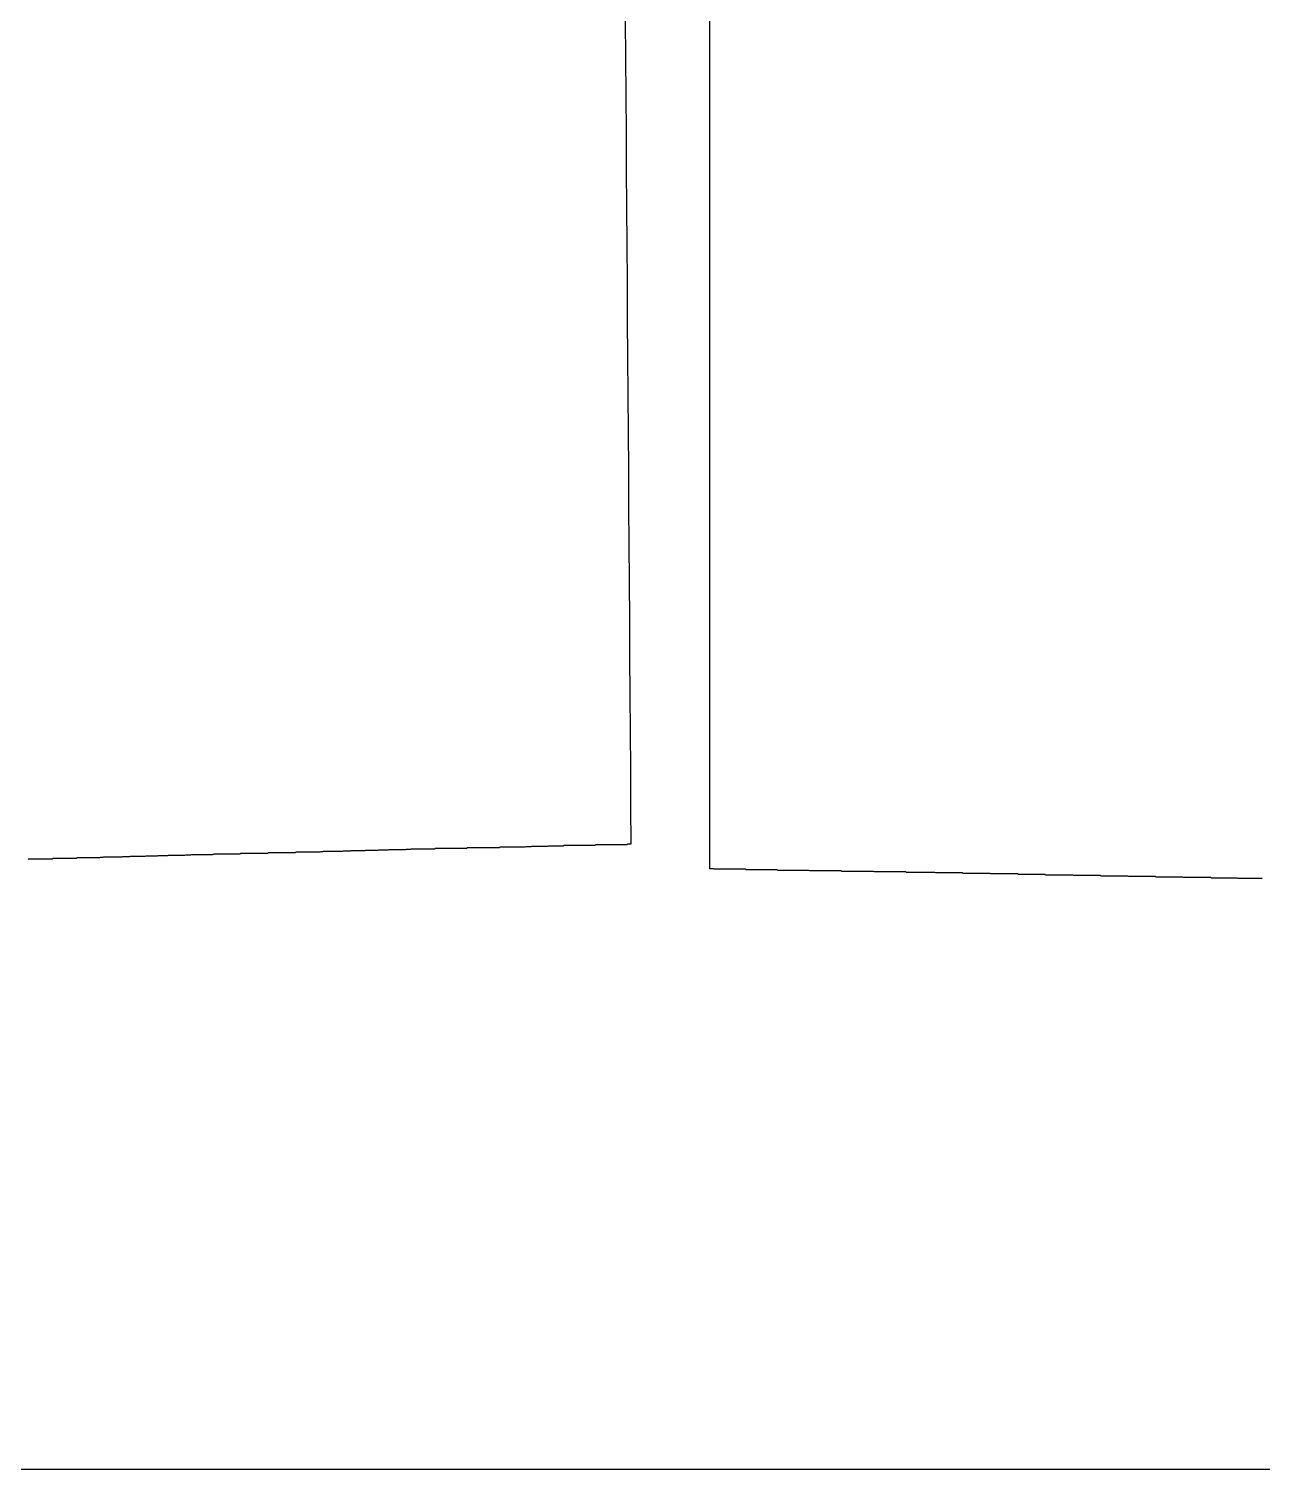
# Model space of a CAD drawing. Header units: millimetres. Extents: x 41 to 1041, y 1148 to 1248.
# Drawn here: x 188.38 to 212.14, y 1147.8 to 1175.54 of the extents above; entities that cross this region are included whole.
import ezdxf

# ---------------------------------------------------------------- set-up
doc = ezdxf.new("R2010")
doc.units = ezdxf.units.MM

msp = doc.modelspace()

# ---------------------------------------------------------------- linework, layer by layer
msp.add_line((41.281, 1147.802), (1041.281, 1147.802))
at = {"color": 3}
for points in [[(199.983, 1159.845, 0), (199.978, 1160.565, 0), (199.973, 1161.285, 0), (199.968, 1162.005, 0), (199.963, 1162.725, 0), (199.958, 1163.445, 0), (199.954, 1164.165, 0), (199.949, 1164.895, 0), (199.944, 1165.615, 0), (199.939, 1166.335, 0), (199.934, 1167.055, 0), (199.929, 1167.775, 0), (199.924, 1168.495, 0), (199.919, 1169.215, 0), (199.914, 1169.935, 0), (199.909, 1170.665, 0), (199.904, 1171.385, 0), (199.899, 1172.105, 0), (199.894, 1172.825, 0), (199.89, 1173.545, 0), (199.885, 1174.265, 0), (199.88, 1174.985, 0), (199.875, 1175.705, 0)], [(201.499, 1159.365, 0), (201.499, 1160.085, 0), (201.499, 1160.805, 0), (201.499, 1161.525, 0), (201.499, 1162.245, 0), (201.499, 1162.965, 0), (201.499, 1163.685, 0), (201.499, 1164.415, 0), (201.499, 1165.135, 0), (201.499, 1165.855, 0), (201.499, 1166.575, 0), (201.499, 1167.295, 0), (201.499, 1168.015, 0), (201.499, 1168.735, 0), (201.499, 1169.455, 0), (201.499, 1170.185, 0), (201.499, 1170.905, 0), (201.499, 1171.625, 0), (201.499, 1172.345, 0), (201.499, 1173.065, 0), (201.499, 1173.785, 0), (201.499, 1174.505, 0), (201.499, 1175.225, 0), (201.499, 1175.955, 0)], [(188.364, 1159.546, 0), (188.38, 1159.556, 0), (188.397, 1159.556, 0), (188.414, 1159.556, 0), (188.43, 1159.557, 0), (188.447, 1159.557, 0), (188.463, 1159.557, 0), (188.48, 1159.557, 0), (188.497, 1159.557, 0), (188.513, 1159.557, 0), (188.53, 1159.557, 0), (188.546, 1159.557, 0), (188.563, 1159.557, 0), (188.58, 1159.558, 0), (188.596, 1159.558, 0), (188.613, 1159.558, 0), (188.629, 1159.558, 0), (188.646, 1159.558, 0), (188.663, 1159.558, 0), (188.679, 1159.558, 0), (188.696, 1159.558, 0), (188.712, 1159.558, 0), (188.729, 1159.559, 0), (188.746, 1159.559, 0), (188.762, 1159.559, 0), (188.779, 1159.559, 0), (188.795, 1159.559, 0), (188.812, 1159.559, 0), (188.829, 1159.559, 0), (188.845, 1159.569, 0), (188.862, 1159.569, 0), (188.878, 1159.57, 0), (188.895, 1159.57, 0), (188.912, 1159.57, 0), (188.928, 1159.57, 0), (188.945, 1159.57, 0), (188.961, 1159.57, 0), (188.978, 1159.57, 0), (188.995, 1159.57, 0), (189.011, 1159.57, 0), (189.028, 1159.571, 0), (189.044, 1159.571, 0), (189.061, 1159.571, 0), (189.078, 1159.571, 0), (189.094, 1159.571, 0), (189.111, 1159.571, 0), (189.127, 1159.571, 0), (189.144, 1159.571, 0), (189.161, 1159.571, 0), (189.177, 1159.572, 0), (189.194, 1159.572, 0), (189.21, 1159.572, 0), (189.227, 1159.572, 0), (189.244, 1159.572, 0), (189.26, 1159.572, 0), (189.277, 1159.572, 0), (189.293, 1159.572, 0), (189.31, 1159.583, 0), (189.327, 1159.583, 0), (189.343, 1159.583, 0), (189.36, 1159.583, 0), (189.376, 1159.583, 0), (189.393, 1159.583, 0), (189.41, 1159.583, 0), (189.426, 1159.583, 0), (189.443, 1159.583, 0), (189.459, 1159.584, 0), (189.476, 1159.584, 0), (189.493, 1159.584, 0), (189.509, 1159.584, 0), (189.526, 1159.584, 0), (189.542, 1159.584, 0), (189.559, 1159.584, 0), (189.576, 1159.584, 0), (189.592, 1159.584, 0), (189.609, 1159.585, 0), (189.625, 1159.585, 0), (189.642, 1159.585, 0), (189.659, 1159.585, 0), (189.675, 1159.585, 0), (189.692, 1159.585, 0), (189.708, 1159.585, 0), (189.725, 1159.585, 0), (189.742, 1159.585, 0), (189.758, 1159.586, 0), (189.775, 1159.586, 0), (189.791, 1159.586, 0), (189.808, 1159.586, 0), (189.825, 1159.596, 0), (189.841, 1159.596, 0), (189.858, 1159.596, 0), (189.874, 1159.596, 0), (189.891, 1159.596, 0), (189.908, 1159.597, 0), (189.924, 1159.597, 0), (189.941, 1159.597, 0), (189.957, 1159.597, 0), (189.974, 1159.597, 0), (189.991, 1159.597, 0), (190.007, 1159.597, 0), (190.024, 1159.597, 0), (190.04, 1159.598, 0), (190.057, 1159.598, 0), (190.074, 1159.598, 0), (190.09, 1159.598, 0), (190.107, 1159.598, 0), (190.123, 1159.598, 0), (190.14, 1159.598, 0), (190.157, 1159.598, 0), (190.173, 1159.598, 0), (190.19, 1159.599, 0), (190.206, 1159.599, 0), (190.223, 1159.599, 0), (190.24, 1159.599, 0), (190.256, 1159.599, 0), (190.273, 1159.599, 0), (190.289, 1159.599, 0), (190.306, 1159.599, 0), (190.323, 1159.599, 0), (190.338, 1159.61, 0), (190.355, 1159.61, 0), (190.371, 1159.61, 0), (190.388, 1159.61, 0), (190.405, 1159.61, 0), (190.421, 1159.61, 0), (190.438, 1159.61, 0), (190.454, 1159.61, 0), (190.471, 1159.61, 0), (190.488, 1159.611, 0), (190.504, 1159.611, 0), (190.521, 1159.611, 0), (190.537, 1159.611, 0), (190.554, 1159.611, 0), (190.571, 1159.611, 0), (190.587, 1159.611, 0), (190.604, 1159.611, 0), (190.62, 1159.611, 0), (190.637, 1159.612, 0), (190.654, 1159.612, 0), (190.67, 1159.612, 0), (190.687, 1159.612, 0), (190.703, 1159.612, 0), (190.72, 1159.612, 0), (190.737, 1159.612, 0), (190.753, 1159.612, 0), (190.77, 1159.612, 0), (190.786, 1159.613, 0), (190.803, 1159.613, 0), (190.82, 1159.613, 0), (190.836, 1159.613, 0), (190.853, 1159.613, 0), (190.869, 1159.623, 0), (190.886, 1159.623, 0), (190.903, 1159.623, 0), (190.919, 1159.624, 0), (190.936, 1159.624, 0), (190.952, 1159.624, 0), (190.969, 1159.624, 0), (190.986, 1159.624, 0), (191.002, 1159.624, 0), (191.019, 1159.624, 0), (191.035, 1159.624, 0), (191.052, 1159.624, 0), (191.069, 1159.625, 0), (191.085, 1159.625, 0), (191.102, 1159.625, 0), (191.119, 1159.625, 0), (191.135, 1159.625, 0), (191.152, 1159.625, 0), (191.168, 1159.625, 0), (191.185, 1159.625, 0), (191.202, 1159.625, 0), (191.218, 1159.626, 0), (191.235, 1159.626, 0), (191.251, 1159.626, 0), (191.268, 1159.626, 0), (191.285, 1159.626, 0), (191.301, 1159.626, 0), (191.318, 1159.626, 0), (191.334, 1159.626, 0), (191.351, 1159.626, 0), (191.368, 1159.627, 0), (191.384, 1159.627, 0), (191.401, 1159.637, 0), (191.417, 1159.637, 0), (191.434, 1159.637, 0), (191.451, 1159.637, 0), (191.467, 1159.637, 0), (191.484, 1159.637, 0), (191.5, 1159.637, 0), (191.517, 1159.638, 0), (191.534, 1159.638, 0), (191.55, 1159.638, 0), (191.567, 1159.638, 0), (191.583, 1159.638, 0), (191.6, 1159.638, 0), (191.617, 1159.638, 0), (191.633, 1159.638, 0), (191.65, 1159.639, 0), (191.666, 1159.639, 0), (191.683, 1159.639, 0), (191.7, 1159.639, 0), (191.716, 1159.639, 0), (191.733, 1159.639, 0), (191.749, 1159.639, 0), (191.766, 1159.639, 0), (191.783, 1159.639, 0), (191.799, 1159.64, 0), (191.816, 1159.64, 0), (191.832, 1159.64, 0), (191.849, 1159.64, 0), (191.866, 1159.64, 0), (191.882, 1159.64, 0), (191.899, 1159.64, 0), (191.915, 1159.64, 0), (191.932, 1159.65, 0), (191.949, 1159.651, 0), (191.965, 1159.651, 0), (191.982, 1159.651, 0), (191.998, 1159.651, 0), (192.015, 1159.651, 0), (192.032, 1159.651, 0), (192.048, 1159.651, 0), (192.065, 1159.651, 0), (192.081, 1159.651, 0), (192.098, 1159.652, 0), (192.115, 1159.652, 0), (192.131, 1159.652, 0), (192.148, 1159.652, 0), (192.164, 1159.652, 0), (192.181, 1159.652, 0), (192.198, 1159.652, 0), (192.214, 1159.652, 0), (192.231, 1159.652, 0), (192.247, 1159.653, 0), (192.264, 1159.653, 0), (192.281, 1159.653, 0), (192.297, 1159.653, 0), (192.314, 1159.653, 0), (192.33, 1159.653, 0), (192.347, 1159.653, 0), (192.364, 1159.653, 0), (192.38, 1159.653, 0), (192.397, 1159.654, 0), (192.413, 1159.654, 0), (192.43, 1159.654, 0), (192.447, 1159.654, 0), (192.463, 1159.664, 0), (192.48, 1159.664, 0), (192.496, 1159.664, 0), (192.513, 1159.664, 0), (192.53, 1159.665, 0), (192.546, 1159.665, 0), (192.563, 1159.665, 0), (192.579, 1159.665, 0), (192.596, 1159.665, 0), (192.613, 1159.665, 0), (192.629, 1159.665, 0), (192.646, 1159.665, 0), (192.662, 1159.665, 0), (192.679, 1159.666, 0), (192.696, 1159.666, 0), (192.712, 1159.666, 0), (192.729, 1159.666, 0), (192.745, 1159.666, 0), (192.762, 1159.666, 0), (192.779, 1159.666, 0), (192.795, 1159.666, 0), (192.812, 1159.666, 0), (192.828, 1159.667, 0), (192.845, 1159.667, 0), (192.862, 1159.667, 0), (192.878, 1159.667, 0), (192.895, 1159.667, 0), (192.911, 1159.667, 0), (192.928, 1159.667, 0), (192.945, 1159.667, 0), (192.961, 1159.667, 0), (192.978, 1159.668, 0), (192.994, 1159.678, 0), (193.011, 1159.678, 0), (193.028, 1159.678, 0), (193.044, 1159.678, 0), (193.061, 1159.678, 0), (193.077, 1159.678, 0), (193.094, 1159.678, 0), (193.111, 1159.678, 0), (193.127, 1159.679, 0), (193.144, 1159.679, 0), (193.16, 1159.679, 0), (193.177, 1159.679, 0), (193.194, 1159.679, 0), (193.21, 1159.679, 0), (193.227, 1159.679, 0), (193.243, 1159.679, 0), (193.26, 1159.68, 0), (193.277, 1159.68, 0), (193.293, 1159.68, 0), (193.31, 1159.68, 0), (193.326, 1159.68, 0), (193.343, 1159.68, 0), (193.36, 1159.68, 0), (193.376, 1159.68, 0), (193.393, 1159.68, 0), (193.409, 1159.681, 0), (193.426, 1159.681, 0), (193.443, 1159.681, 0), (193.459, 1159.681, 0), (193.476, 1159.681, 0), (193.492, 1159.681, 0), (193.509, 1159.681, 0), (193.526, 1159.691, 0), (193.542, 1159.691, 0), (193.559, 1159.692, 0), (193.575, 1159.692, 0), (193.592, 1159.692, 0), (193.609, 1159.692, 0), (193.625, 1159.692, 0), (193.642, 1159.692, 0), (193.659, 1159.692, 0), (193.675, 1159.692, 0), (193.692, 1159.692, 0), (193.708, 1159.693, 0), (193.725, 1159.693, 0), (193.742, 1159.693, 0), (193.758, 1159.693, 0), (193.775, 1159.693, 0), (193.791, 1159.693, 0), (193.808, 1159.693, 0), (193.825, 1159.693, 0), (193.841, 1159.693, 0), (193.858, 1159.694, 0), (193.874, 1159.694, 0), (193.891, 1159.694, 0), (193.908, 1159.694, 0), (193.924, 1159.694, 0), (193.941, 1159.694, 0), (193.957, 1159.694, 0), (193.974, 1159.694, 0), (193.991, 1159.694, 0), (194.007, 1159.695, 0), (194.024, 1159.695, 0), (194.04, 1159.695, 0), (194.057, 1159.705, 0), (194.074, 1159.705, 0), (194.09, 1159.705, 0), (194.107, 1159.705, 0), (194.123, 1159.705, 0), (194.14, 1159.706, 0), (194.157, 1159.706, 0), (194.173, 1159.706, 0), (194.19, 1159.706, 0), (194.206, 1159.706, 0), (194.223, 1159.706, 0), (194.24, 1159.706, 0), (194.256, 1159.706, 0), (194.273, 1159.706, 0), (194.289, 1159.707, 0), (194.306, 1159.707, 0), (194.323, 1159.707, 0), (194.339, 1159.707, 0), (194.356, 1159.707, 0), (194.372, 1159.707, 0), (194.389, 1159.707, 0), (194.406, 1159.707, 0), (194.422, 1159.707, 0), (194.439, 1159.708, 0), (194.455, 1159.708, 0), (194.472, 1159.708, 0), (194.489, 1159.708, 0), (194.505, 1159.708, 0), (194.522, 1159.708, 0), (194.538, 1159.708, 0), (194.555, 1159.708, 0), (194.572, 1159.708, 0), (194.588, 1159.719, 0), (194.605, 1159.719, 0), (194.621, 1159.719, 0), (194.638, 1159.719, 0), (194.655, 1159.719, 0), (194.671, 1159.719, 0), (194.688, 1159.719, 0), (194.704, 1159.719, 0), (194.721, 1159.719, 0), (194.738, 1159.72, 0), (194.754, 1159.72, 0), (194.771, 1159.72, 0), (194.787, 1159.72, 0), (194.804, 1159.72, 0), (194.821, 1159.72, 0), (194.837, 1159.72, 0), (194.854, 1159.72, 0), (194.87, 1159.721, 0), (194.887, 1159.721, 0), (194.904, 1159.721, 0), (194.92, 1159.721, 0), (194.937, 1159.721, 0), (194.953, 1159.721, 0), (194.97, 1159.721, 0), (194.987, 1159.721, 0), (195.003, 1159.721, 0), (195.02, 1159.722, 0), (195.036, 1159.722, 0), (195.053, 1159.722, 0), (195.07, 1159.722, 0), (195.086, 1159.722, 0), (195.103, 1159.722, 0), (195.119, 1159.732, 0), (195.136, 1159.732, 0), (195.153, 1159.732, 0), (195.169, 1159.733, 0), (195.186, 1159.733, 0), (195.202, 1159.733, 0), (195.219, 1159.733, 0), (195.236, 1159.733, 0), (195.252, 1159.733, 0), (195.269, 1159.733, 0), (195.285, 1159.733, 0), (195.302, 1159.733, 0), (195.319, 1159.734, 0), (195.335, 1159.734, 0), (195.352, 1159.734, 0), (195.368, 1159.734, 0), (195.385, 1159.734, 0), (195.402, 1159.734, 0), (195.418, 1159.734, 0), (195.435, 1159.734, 0), (195.451, 1159.734, 0), (195.468, 1159.735, 0), (195.485, 1159.735, 0), (195.501, 1159.735, 0), (195.518, 1159.735, 0), (195.534, 1159.735, 0), (195.551, 1159.735, 0), (195.568, 1159.735, 0), (195.584, 1159.735, 0), (195.601, 1159.735, 0), (195.617, 1159.736, 0), (195.634, 1159.736, 0), (195.651, 1159.746, 0), (195.667, 1159.746, 0), (195.684, 1159.746, 0), (195.7, 1159.746, 0), (195.717, 1159.746, 0), (195.734, 1159.746, 0), (195.75, 1159.747, 0), (195.767, 1159.747, 0), (195.783, 1159.747, 0), (195.8, 1159.747, 0), (195.817, 1159.747, 0), (195.833, 1159.747, 0), (195.85, 1159.747, 0), (195.866, 1159.747, 0), (195.883, 1159.747, 0), (195.9, 1159.748, 0), (195.916, 1159.748, 0), (195.933, 1159.748, 0), (195.949, 1159.748, 0), (195.966, 1159.748, 0), (195.983, 1159.748, 0), (195.999, 1159.748, 0), (196.016, 1159.748, 0), (196.032, 1159.748, 0), (196.049, 1159.749, 0), (196.066, 1159.749, 0), (196.082, 1159.749, 0), (196.099, 1159.749, 0), (196.116, 1159.749, 0), (196.132, 1159.749, 0), (196.149, 1159.749, 0), (196.165, 1159.749, 0), (196.182, 1159.749, 0), (196.199, 1159.75, 0), (196.215, 1159.76, 0), (196.232, 1159.76, 0), (196.248, 1159.76, 0), (196.265, 1159.76, 0), (196.282, 1159.76, 0), (196.298, 1159.76, 0), (196.315, 1159.76, 0), (196.331, 1159.76, 0), (196.348, 1159.761, 0), (196.365, 1159.761, 0), (196.381, 1159.761, 0), (196.398, 1159.761, 0), (196.414, 1159.761, 0), (196.431, 1159.761, 0), (196.448, 1159.761, 0), (196.464, 1159.761, 0), (196.481, 1159.762, 0), (196.497, 1159.762, 0), (196.514, 1159.762, 0), (196.531, 1159.762, 0), (196.547, 1159.762, 0), (196.564, 1159.762, 0), (196.58, 1159.762, 0), (196.597, 1159.762, 0), (196.614, 1159.762, 0), (196.63, 1159.763, 0), (196.647, 1159.763, 0), (196.663, 1159.763, 0), (196.68, 1159.763, 0), (196.697, 1159.763, 0), (196.713, 1159.763, 0), (196.73, 1159.763, 0), (196.746, 1159.763, 0), (196.763, 1159.763, 0), (196.78, 1159.764, 0), (196.796, 1159.764, 0), (196.813, 1159.764, 0), (196.829, 1159.774, 0), (196.846, 1159.774, 0), (196.863, 1159.774, 0), (196.879, 1159.774, 0), (196.896, 1159.774, 0), (196.912, 1159.774, 0), (196.929, 1159.775, 0), (196.946, 1159.775, 0), (196.962, 1159.775, 0), (196.979, 1159.775, 0), (196.995, 1159.775, 0), (197.012, 1159.775, 0), (197.029, 1159.775, 0), (197.045, 1159.775, 0), (197.062, 1159.775, 0), (197.078, 1159.776, 0), (197.094, 1159.776, 0), (197.111, 1159.776, 0), (197.127, 1159.776, 0), (197.144, 1159.776, 0), (197.16, 1159.776, 0), (197.177, 1159.776, 0), (197.194, 1159.776, 0), (197.21, 1159.776, 0), (197.227, 1159.777, 0), (197.243, 1159.777, 0), (197.26, 1159.777, 0), (197.277, 1159.777, 0), (197.293, 1159.777, 0), (197.31, 1159.777, 0), (197.326, 1159.777, 0), (197.343, 1159.777, 0), (197.36, 1159.778, 0), (197.376, 1159.778, 0), (197.393, 1159.778, 0), (197.409, 1159.778, 0), (197.426, 1159.778, 0), (197.443, 1159.778, 0), (197.459, 1159.788, 0), (197.476, 1159.788, 0), (197.492, 1159.788, 0), (197.509, 1159.789, 0), (197.526, 1159.789, 0), (197.542, 1159.789, 0), (197.559, 1159.789, 0), (197.575, 1159.789, 0), (197.592, 1159.789, 0), (197.609, 1159.789, 0), (197.625, 1159.789, 0), (197.642, 1159.789, 0), (197.658, 1159.79, 0), (197.675, 1159.79, 0), (197.692, 1159.79, 0), (197.708, 1159.79, 0), (197.725, 1159.79, 0), (197.742, 1159.79, 0), (197.758, 1159.79, 0), (197.775, 1159.79, 0), (197.791, 1159.79, 0), (197.808, 1159.791, 0), (197.825, 1159.791, 0), (197.841, 1159.791, 0), (197.858, 1159.791, 0), (197.874, 1159.791, 0), (197.891, 1159.791, 0), (197.908, 1159.791, 0), (197.924, 1159.791, 0), (197.941, 1159.791, 0), (197.957, 1159.792, 0), (197.974, 1159.792, 0), (197.991, 1159.792, 0), (198.007, 1159.792, 0), (198.024, 1159.792, 0), (198.04, 1159.792, 0), (198.057, 1159.792, 0), (198.074, 1159.802, 0), (198.09, 1159.803, 0), (198.107, 1159.803, 0), (198.123, 1159.803, 0), (198.14, 1159.803, 0), (198.157, 1159.803, 0), (198.173, 1159.803, 0), (198.19, 1159.803, 0), (198.206, 1159.803, 0), (198.223, 1159.803, 0), (198.24, 1159.804, 0), (198.256, 1159.804, 0), (198.273, 1159.804, 0), (198.289, 1159.804, 0), (198.306, 1159.804, 0), (198.323, 1159.804, 0), (198.339, 1159.804, 0), (198.356, 1159.804, 0), (198.372, 1159.804, 0), (198.389, 1159.805, 0), (198.406, 1159.805, 0), (198.422, 1159.805, 0), (198.439, 1159.805, 0), (198.455, 1159.805, 0), (198.472, 1159.805, 0), (198.489, 1159.805, 0), (198.505, 1159.805, 0), (198.522, 1159.805, 0), (198.538, 1159.806, 0), (198.555, 1159.806, 0), (198.572, 1159.806, 0), (198.588, 1159.806, 0), (198.605, 1159.806, 0), (198.621, 1159.806, 0), (198.638, 1159.806, 0), (198.655, 1159.806, 0), (198.671, 1159.806, 0), (198.688, 1159.817, 0), (198.704, 1159.817, 0), (198.721, 1159.817, 0), (198.738, 1159.817, 0), (198.754, 1159.817, 0), (198.771, 1159.817, 0), (198.787, 1159.817, 0), (198.804, 1159.817, 0), (198.821, 1159.817, 0), (198.837, 1159.818, 0), (198.854, 1159.818, 0), (198.87, 1159.818, 0), (198.887, 1159.818, 0), (198.904, 1159.818, 0), (198.92, 1159.818, 0), (198.937, 1159.818, 0), (198.953, 1159.818, 0), (198.97, 1159.819, 0), (198.987, 1159.819, 0), (199.003, 1159.819, 0), (199.02, 1159.819, 0), (199.036, 1159.819, 0), (199.053, 1159.819, 0), (199.07, 1159.819, 0), (199.086, 1159.819, 0), (199.103, 1159.819, 0), (199.119, 1159.82, 0), (199.136, 1159.82, 0), (199.153, 1159.82, 0), (199.169, 1159.82, 0), (199.186, 1159.82, 0), (199.202, 1159.82, 0), (199.219, 1159.82, 0), (199.236, 1159.82, 0), (199.252, 1159.82, 0), (199.269, 1159.821, 0), (199.285, 1159.821, 0), (199.302, 1159.831, 0), (199.319, 1159.831, 0), (199.335, 1159.831, 0), (199.352, 1159.831, 0), (199.369, 1159.831, 0), (199.385, 1159.831, 0), (199.402, 1159.831, 0), (199.418, 1159.832, 0), (199.435, 1159.832, 0), (199.452, 1159.832, 0), (199.468, 1159.832, 0), (199.485, 1159.832, 0), (199.501, 1159.832, 0), (199.518, 1159.832, 0), (199.535, 1159.832, 0), (199.551, 1159.832, 0), (199.568, 1159.833, 0), (199.584, 1159.833, 0), (199.601, 1159.833, 0), (199.618, 1159.833, 0), (199.634, 1159.833, 0), (199.651, 1159.833, 0), (199.667, 1159.833, 0), (199.684, 1159.833, 0), (199.701, 1159.834, 0), (199.717, 1159.834, 0), (199.734, 1159.834, 0), (199.75, 1159.834, 0), (199.767, 1159.834, 0), (199.784, 1159.834, 0), (199.8, 1159.834, 0), (199.817, 1159.834, 0), (199.833, 1159.834, 0), (199.85, 1159.835, 0), (199.867, 1159.835, 0), (199.883, 1159.835, 0), (199.9, 1159.835, 0), (199.916, 1159.845, 0), (199.933, 1159.845, 0), (199.95, 1159.845, 0), (199.966, 1159.845, 0), (199.983, 1159.845, 0)], [(212.141, 1159.175, 0), (212.124, 1159.175, 0), (212.108, 1159.175, 0), (212.091, 1159.175, 0), (212.074, 1159.175, 0), (212.058, 1159.175, 0), (212.041, 1159.175, 0), (212.025, 1159.175, 0), (212.008, 1159.175, 0), (211.991, 1159.175, 0), (211.975, 1159.175, 0), (211.958, 1159.175, 0), (211.942, 1159.175, 0), (211.925, 1159.175, 0), (211.908, 1159.175, 0), (211.892, 1159.175, 0), (211.875, 1159.175, 0), (211.859, 1159.175, 0), (211.842, 1159.175, 0), (211.825, 1159.175, 0), (211.809, 1159.175, 0), (211.792, 1159.175, 0), (211.776, 1159.175, 0), (211.759, 1159.175, 0), (211.742, 1159.175, 0), (211.726, 1159.175, 0), (211.709, 1159.175, 0), (211.693, 1159.175, 0), (211.676, 1159.175, 0), (211.659, 1159.185, 0), (211.643, 1159.185, 0), (211.626, 1159.185, 0), (211.61, 1159.185, 0), (211.593, 1159.185, 0), (211.576, 1159.185, 0), (211.56, 1159.185, 0), (211.543, 1159.185, 0), (211.527, 1159.185, 0), (211.51, 1159.185, 0), (211.493, 1159.185, 0), (211.477, 1159.185, 0), (211.46, 1159.185, 0), (211.444, 1159.185, 0), (211.427, 1159.185, 0), (211.41, 1159.185, 0), (211.394, 1159.185, 0), (211.377, 1159.185, 0), (211.361, 1159.185, 0), (211.344, 1159.185, 0), (211.327, 1159.185, 0), (211.311, 1159.185, 0), (211.294, 1159.185, 0), (211.278, 1159.185, 0), (211.261, 1159.185, 0), (211.244, 1159.185, 0), (211.228, 1159.185, 0), (211.211, 1159.185, 0), (211.195, 1159.185, 0), (211.178, 1159.185, 0), (211.161, 1159.185, 0), (211.145, 1159.195, 0), (211.128, 1159.195, 0), (211.112, 1159.195, 0), (211.095, 1159.195, 0), (211.078, 1159.195, 0), (211.062, 1159.195, 0), (211.045, 1159.195, 0), (211.029, 1159.195, 0), (211.012, 1159.195, 0), (210.995, 1159.195, 0), (210.979, 1159.195, 0), (210.962, 1159.195, 0), (210.946, 1159.195, 0), (210.929, 1159.195, 0), (210.912, 1159.195, 0), (210.896, 1159.195, 0), (210.879, 1159.195, 0), (210.863, 1159.195, 0), (210.846, 1159.195, 0), (210.829, 1159.195, 0), (210.813, 1159.195, 0), (210.796, 1159.195, 0), (210.78, 1159.195, 0), (210.763, 1159.195, 0), (210.746, 1159.195, 0), (210.73, 1159.195, 0), (210.713, 1159.195, 0), (210.697, 1159.195, 0), (210.68, 1159.195, 0), (210.663, 1159.195, 0), (210.647, 1159.195, 0), (210.63, 1159.195, 0), (210.614, 1159.205, 0), (210.597, 1159.205, 0), (210.58, 1159.205, 0), (210.564, 1159.205, 0), (210.547, 1159.205, 0), (210.531, 1159.205, 0), (210.514, 1159.205, 0), (210.497, 1159.205, 0), (210.481, 1159.205, 0), (210.464, 1159.205, 0), (210.448, 1159.205, 0), (210.431, 1159.205, 0), (210.414, 1159.205, 0), (210.398, 1159.205, 0), (210.381, 1159.205, 0), (210.364, 1159.205, 0), (210.348, 1159.205, 0), (210.331, 1159.205, 0), (210.315, 1159.205, 0), (210.298, 1159.205, 0), (210.281, 1159.205, 0), (210.265, 1159.205, 0), (210.248, 1159.205, 0), (210.232, 1159.205, 0), (210.215, 1159.205, 0), (210.198, 1159.205, 0), (210.182, 1159.205, 0), (210.165, 1159.205, 0), (210.149, 1159.205, 0), (210.132, 1159.205, 0), (210.115, 1159.205, 0), (210.099, 1159.205, 0), (210.082, 1159.215, 0), (210.066, 1159.215, 0), (210.049, 1159.215, 0), (210.032, 1159.215, 0), (210.016, 1159.215, 0), (209.999, 1159.215, 0), (209.983, 1159.215, 0), (209.966, 1159.215, 0), (209.949, 1159.215, 0), (209.933, 1159.215, 0), (209.916, 1159.215, 0), (209.9, 1159.215, 0), (209.883, 1159.215, 0), (209.866, 1159.215, 0), (209.85, 1159.215, 0), (209.833, 1159.215, 0), (209.817, 1159.215, 0), (209.8, 1159.215, 0), (209.783, 1159.215, 0), (209.767, 1159.215, 0), (209.75, 1159.215, 0), (209.734, 1159.215, 0), (209.717, 1159.215, 0), (209.7, 1159.215, 0), (209.684, 1159.215, 0), (209.667, 1159.215, 0), (209.651, 1159.215, 0), (209.634, 1159.215, 0), (209.617, 1159.215, 0), (209.601, 1159.215, 0), (209.584, 1159.215, 0), (209.568, 1159.215, 0), (209.551, 1159.225, 0), (209.534, 1159.225, 0), (209.518, 1159.225, 0), (209.501, 1159.225, 0), (209.485, 1159.225, 0), (209.468, 1159.225, 0), (209.451, 1159.225, 0), (209.435, 1159.225, 0), (209.418, 1159.225, 0), (209.402, 1159.225, 0), (209.385, 1159.225, 0), (209.368, 1159.225, 0), (209.352, 1159.225, 0), (209.335, 1159.225, 0), (209.319, 1159.225, 0), (209.302, 1159.225, 0), (209.285, 1159.225, 0), (209.269, 1159.225, 0), (209.252, 1159.225, 0), (209.236, 1159.225, 0), (209.219, 1159.225, 0), (209.202, 1159.225, 0), (209.186, 1159.225, 0), (209.169, 1159.225, 0), (209.153, 1159.225, 0), (209.136, 1159.225, 0), (209.119, 1159.225, 0), (209.103, 1159.225, 0), (209.086, 1159.225, 0), (209.07, 1159.225, 0), (209.053, 1159.225, 0), (209.036, 1159.225, 0), (209.02, 1159.235, 0), (209.003, 1159.235, 0), (208.987, 1159.235, 0), (208.97, 1159.235, 0), (208.953, 1159.235, 0), (208.937, 1159.235, 0), (208.92, 1159.235, 0), (208.904, 1159.235, 0), (208.887, 1159.235, 0), (208.87, 1159.235, 0), (208.854, 1159.235, 0), (208.837, 1159.235, 0), (208.821, 1159.235, 0), (208.804, 1159.235, 0), (208.787, 1159.235, 0), (208.771, 1159.235, 0), (208.754, 1159.235, 0), (208.738, 1159.235, 0), (208.721, 1159.235, 0), (208.704, 1159.235, 0), (208.688, 1159.235, 0), (208.671, 1159.235, 0), (208.655, 1159.235, 0), (208.638, 1159.235, 0), (208.621, 1159.235, 0), (208.605, 1159.235, 0), (208.588, 1159.235, 0), (208.572, 1159.235, 0), (208.555, 1159.235, 0), (208.538, 1159.235, 0), (208.522, 1159.235, 0), (208.505, 1159.235, 0), (208.489, 1159.245, 0), (208.472, 1159.245, 0), (208.455, 1159.245, 0), (208.439, 1159.245, 0), (208.422, 1159.245, 0), (208.406, 1159.245, 0), (208.389, 1159.245, 0), (208.372, 1159.245, 0), (208.356, 1159.245, 0), (208.339, 1159.245, 0), (208.323, 1159.245, 0), (208.306, 1159.245, 0), (208.289, 1159.245, 0), (208.273, 1159.245, 0), (208.256, 1159.245, 0), (208.24, 1159.245, 0), (208.223, 1159.245, 0), (208.206, 1159.245, 0), (208.19, 1159.245, 0), (208.173, 1159.245, 0), (208.157, 1159.245, 0), (208.14, 1159.245, 0), (208.123, 1159.245, 0), (208.107, 1159.245, 0), (208.09, 1159.245, 0), (208.074, 1159.245, 0), (208.057, 1159.245, 0), (208.04, 1159.245, 0), (208.024, 1159.245, 0), (208.007, 1159.245, 0), (207.991, 1159.245, 0), (207.974, 1159.245, 0), (207.957, 1159.255, 0), (207.941, 1159.255, 0), (207.924, 1159.255, 0), (207.908, 1159.255, 0), (207.891, 1159.255, 0), (207.874, 1159.255, 0), (207.858, 1159.255, 0), (207.841, 1159.255, 0), (207.824, 1159.255, 0), (207.808, 1159.255, 0), (207.791, 1159.255, 0), (207.775, 1159.255, 0), (207.758, 1159.255, 0), (207.741, 1159.255, 0), (207.725, 1159.255, 0), (207.708, 1159.255, 0), (207.692, 1159.255, 0), (207.675, 1159.255, 0), (207.658, 1159.255, 0), (207.642, 1159.255, 0), (207.625, 1159.255, 0), (207.609, 1159.255, 0), (207.592, 1159.255, 0), (207.575, 1159.255, 0), (207.559, 1159.255, 0), (207.542, 1159.255, 0), (207.526, 1159.255, 0), (207.509, 1159.255, 0), (207.492, 1159.255, 0), (207.476, 1159.255, 0), (207.459, 1159.255, 0), (207.443, 1159.255, 0), (207.426, 1159.265, 0), (207.409, 1159.265, 0), (207.393, 1159.265, 0), (207.376, 1159.265, 0), (207.36, 1159.265, 0), (207.343, 1159.265, 0), (207.326, 1159.265, 0), (207.31, 1159.265, 0), (207.293, 1159.265, 0), (207.277, 1159.265, 0), (207.26, 1159.265, 0), (207.243, 1159.265, 0), (207.227, 1159.265, 0), (207.21, 1159.265, 0), (207.194, 1159.265, 0), (207.177, 1159.265, 0), (207.16, 1159.265, 0), (207.144, 1159.265, 0), (207.127, 1159.265, 0), (207.111, 1159.265, 0), (207.094, 1159.265, 0), (207.077, 1159.265, 0), (207.061, 1159.265, 0), (207.044, 1159.265, 0), (207.028, 1159.265, 0), (207.011, 1159.265, 0), (206.994, 1159.265, 0), (206.978, 1159.265, 0), (206.961, 1159.265, 0), (206.945, 1159.265, 0), (206.928, 1159.265, 0), (206.911, 1159.265, 0), (206.895, 1159.275, 0), (206.878, 1159.275, 0), (206.862, 1159.275, 0), (206.845, 1159.275, 0), (206.828, 1159.275, 0), (206.812, 1159.275, 0), (206.795, 1159.275, 0), (206.779, 1159.275, 0), (206.762, 1159.275, 0), (206.745, 1159.275, 0), (206.729, 1159.275, 0), (206.712, 1159.275, 0), (206.696, 1159.275, 0), (206.679, 1159.275, 0), (206.662, 1159.275, 0), (206.646, 1159.275, 0), (206.629, 1159.275, 0), (206.613, 1159.275, 0), (206.596, 1159.275, 0), (206.579, 1159.275, 0), (206.563, 1159.275, 0), (206.546, 1159.275, 0), (206.53, 1159.275, 0), (206.513, 1159.275, 0), (206.496, 1159.275, 0), (206.48, 1159.275, 0), (206.463, 1159.275, 0), (206.447, 1159.275, 0), (206.43, 1159.275, 0), (206.413, 1159.275, 0), (206.397, 1159.275, 0), (206.38, 1159.275, 0), (206.364, 1159.285, 0), (206.347, 1159.285, 0), (206.33, 1159.285, 0), (206.314, 1159.285, 0), (206.297, 1159.285, 0), (206.281, 1159.285, 0), (206.264, 1159.285, 0), (206.247, 1159.285, 0), (206.231, 1159.285, 0), (206.214, 1159.285, 0), (206.198, 1159.285, 0), (206.181, 1159.285, 0), (206.164, 1159.285, 0), (206.148, 1159.285, 0), (206.131, 1159.285, 0), (206.115, 1159.285, 0), (206.098, 1159.285, 0), (206.081, 1159.285, 0), (206.065, 1159.285, 0), (206.048, 1159.285, 0), (206.032, 1159.285, 0), (206.015, 1159.285, 0), (205.998, 1159.285, 0), (205.982, 1159.285, 0), (205.965, 1159.285, 0), (205.949, 1159.285, 0), (205.932, 1159.285, 0), (205.915, 1159.285, 0), (205.899, 1159.285, 0), (205.882, 1159.285, 0), (205.866, 1159.285, 0), (205.849, 1159.285, 0), (205.832, 1159.295, 0), (205.816, 1159.295, 0), (205.799, 1159.295, 0), (205.783, 1159.295, 0), (205.766, 1159.295, 0), (205.749, 1159.295, 0), (205.733, 1159.295, 0), (205.716, 1159.295, 0), (205.7, 1159.295, 0), (205.683, 1159.295, 0), (205.666, 1159.295, 0), (205.65, 1159.295, 0), (205.633, 1159.295, 0), (205.617, 1159.295, 0), (205.6, 1159.295, 0), (205.583, 1159.295, 0), (205.567, 1159.295, 0), (205.55, 1159.295, 0), (205.534, 1159.295, 0), (205.517, 1159.295, 0), (205.5, 1159.295, 0), (205.484, 1159.295, 0), (205.467, 1159.295, 0), (205.451, 1159.295, 0), (205.434, 1159.295, 0), (205.417, 1159.295, 0), (205.401, 1159.295, 0), (205.384, 1159.295, 0), (205.367, 1159.295, 0), (205.351, 1159.295, 0), (205.334, 1159.295, 0), (205.318, 1159.295, 0), (205.301, 1159.295, 0), (205.284, 1159.295, 0), (205.268, 1159.305, 0), (205.251, 1159.305, 0), (205.235, 1159.305, 0), (205.218, 1159.305, 0), (205.201, 1159.305, 0), (205.185, 1159.305, 0), (205.168, 1159.305, 0), (205.152, 1159.305, 0), (205.135, 1159.305, 0), (205.118, 1159.305, 0), (205.102, 1159.305, 0), (205.085, 1159.305, 0), (205.069, 1159.305, 0), (205.052, 1159.305, 0), (205.035, 1159.305, 0), (205.019, 1159.305, 0), (205.002, 1159.305, 0), (204.986, 1159.305, 0), (204.969, 1159.305, 0), (204.952, 1159.305, 0), (204.936, 1159.305, 0), (204.919, 1159.305, 0), (204.903, 1159.305, 0), (204.886, 1159.305, 0), (204.869, 1159.305, 0), (204.853, 1159.305, 0), (204.836, 1159.305, 0), (204.82, 1159.305, 0), (204.803, 1159.305, 0), (204.786, 1159.305, 0), (204.77, 1159.305, 0), (204.753, 1159.305, 0), (204.737, 1159.305, 0), (204.72, 1159.305, 0), (204.703, 1159.305, 0), (204.687, 1159.305, 0), (204.67, 1159.305, 0), (204.654, 1159.315, 0), (204.637, 1159.315, 0), (204.62, 1159.315, 0), (204.604, 1159.315, 0), (204.587, 1159.315, 0), (204.571, 1159.315, 0), (204.554, 1159.315, 0), (204.537, 1159.315, 0), (204.521, 1159.315, 0), (204.504, 1159.315, 0), (204.488, 1159.315, 0), (204.471, 1159.315, 0), (204.454, 1159.315, 0), (204.438, 1159.315, 0), (204.421, 1159.315, 0), (204.405, 1159.315, 0), (204.388, 1159.315, 0), (204.371, 1159.315, 0), (204.355, 1159.315, 0), (204.338, 1159.315, 0), (204.322, 1159.315, 0), (204.305, 1159.315, 0), (204.288, 1159.315, 0), (204.272, 1159.315, 0), (204.255, 1159.315, 0), (204.239, 1159.315, 0), (204.222, 1159.315, 0), (204.205, 1159.315, 0), (204.189, 1159.315, 0), (204.172, 1159.315, 0), (204.156, 1159.315, 0), (204.139, 1159.315, 0), (204.122, 1159.315, 0), (204.106, 1159.315, 0), (204.089, 1159.315, 0), (204.073, 1159.315, 0), (204.056, 1159.315, 0), (204.039, 1159.315, 0), (204.023, 1159.325, 0), (204.006, 1159.325, 0), (203.99, 1159.325, 0), (203.973, 1159.325, 0), (203.956, 1159.325, 0), (203.94, 1159.325, 0), (203.923, 1159.325, 0), (203.907, 1159.325, 0), (203.89, 1159.325, 0), (203.873, 1159.325, 0), (203.857, 1159.325, 0), (203.84, 1159.325, 0), (203.824, 1159.325, 0), (203.807, 1159.325, 0), (203.79, 1159.325, 0), (203.774, 1159.325, 0), (203.757, 1159.325, 0), (203.74, 1159.325, 0), (203.724, 1159.325, 0), (203.707, 1159.325, 0), (203.691, 1159.325, 0), (203.674, 1159.325, 0), (203.657, 1159.325, 0), (203.641, 1159.325, 0), (203.624, 1159.325, 0), (203.608, 1159.325, 0), (203.591, 1159.325, 0), (203.574, 1159.325, 0), (203.558, 1159.325, 0), (203.541, 1159.325, 0), (203.525, 1159.325, 0), (203.508, 1159.325, 0), (203.491, 1159.325, 0), (203.475, 1159.325, 0), (203.458, 1159.325, 0), (203.442, 1159.325, 0), (203.425, 1159.325, 0), (203.408, 1159.335, 0), (203.392, 1159.335, 0), (203.375, 1159.335, 0), (203.359, 1159.335, 0), (203.342, 1159.335, 0), (203.325, 1159.335, 0), (203.309, 1159.335, 0), (203.292, 1159.335, 0), (203.276, 1159.335, 0), (203.259, 1159.335, 0), (203.242, 1159.335, 0), (203.226, 1159.335, 0), (203.209, 1159.335, 0), (203.193, 1159.335, 0), (203.176, 1159.335, 0), (203.159, 1159.335, 0), (203.143, 1159.335, 0), (203.126, 1159.335, 0), (203.11, 1159.335, 0), (203.093, 1159.335, 0), (203.076, 1159.335, 0), (203.06, 1159.335, 0), (203.043, 1159.335, 0), (203.027, 1159.335, 0), (203.01, 1159.335, 0), (202.993, 1159.335, 0), (202.977, 1159.335, 0), (202.96, 1159.335, 0), (202.944, 1159.335, 0), (202.927, 1159.335, 0), (202.91, 1159.335, 0), (202.894, 1159.335, 0), (202.877, 1159.335, 0), (202.861, 1159.335, 0), (202.844, 1159.335, 0), (202.827, 1159.335, 0), (202.811, 1159.335, 0), (202.794, 1159.345, 0), (202.778, 1159.345, 0), (202.761, 1159.345, 0), (202.744, 1159.345, 0), (202.728, 1159.345, 0), (202.711, 1159.345, 0), (202.695, 1159.345, 0), (202.678, 1159.345, 0), (202.661, 1159.345, 0), (202.645, 1159.345, 0), (202.628, 1159.345, 0), (202.612, 1159.345, 0), (202.595, 1159.345, 0), (202.578, 1159.345, 0), (202.562, 1159.345, 0), (202.545, 1159.345, 0), (202.529, 1159.345, 0), (202.512, 1159.345, 0), (202.495, 1159.345, 0), (202.479, 1159.345, 0), (202.462, 1159.345, 0), (202.446, 1159.345, 0), (202.429, 1159.345, 0), (202.412, 1159.345, 0), (202.396, 1159.345, 0), (202.379, 1159.345, 0), (202.363, 1159.345, 0), (202.346, 1159.345, 0), (202.329, 1159.345, 0), (202.313, 1159.345, 0), (202.296, 1159.345, 0), (202.28, 1159.345, 0), (202.263, 1159.345, 0), (202.246, 1159.345, 0), (202.23, 1159.345, 0), (202.213, 1159.345, 0), (202.197, 1159.345, 0), (202.18, 1159.355, 0), (202.163, 1159.355, 0), (202.147, 1159.355, 0), (202.13, 1159.355, 0), (202.113, 1159.355, 0), (202.097, 1159.355, 0), (202.08, 1159.355, 0), (202.064, 1159.355, 0), (202.047, 1159.355, 0), (202.03, 1159.355, 0), (202.014, 1159.355, 0), (201.997, 1159.355, 0), (201.981, 1159.355, 0), (201.964, 1159.355, 0), (201.947, 1159.355, 0), (201.931, 1159.355, 0), (201.914, 1159.355, 0), (201.898, 1159.355, 0), (201.881, 1159.355, 0), (201.864, 1159.355, 0), (201.848, 1159.355, 0), (201.831, 1159.355, 0), (201.815, 1159.355, 0), (201.798, 1159.355, 0), (201.781, 1159.355, 0), (201.765, 1159.355, 0), (201.748, 1159.355, 0), (201.732, 1159.355, 0), (201.715, 1159.355, 0), (201.698, 1159.355, 0), (201.682, 1159.355, 0), (201.665, 1159.355, 0), (201.649, 1159.355, 0), (201.632, 1159.355, 0), (201.615, 1159.355, 0), (201.599, 1159.355, 0), (201.582, 1159.355, 0), (201.566, 1159.365, 0), (201.549, 1159.365, 0), (201.532, 1159.365, 0), (201.516, 1159.365, 0), (201.499, 1159.365, 0)]]:
    msp.add_polyline3d(points, dxfattribs=at)

doc.saveas('drawing.dxf')
